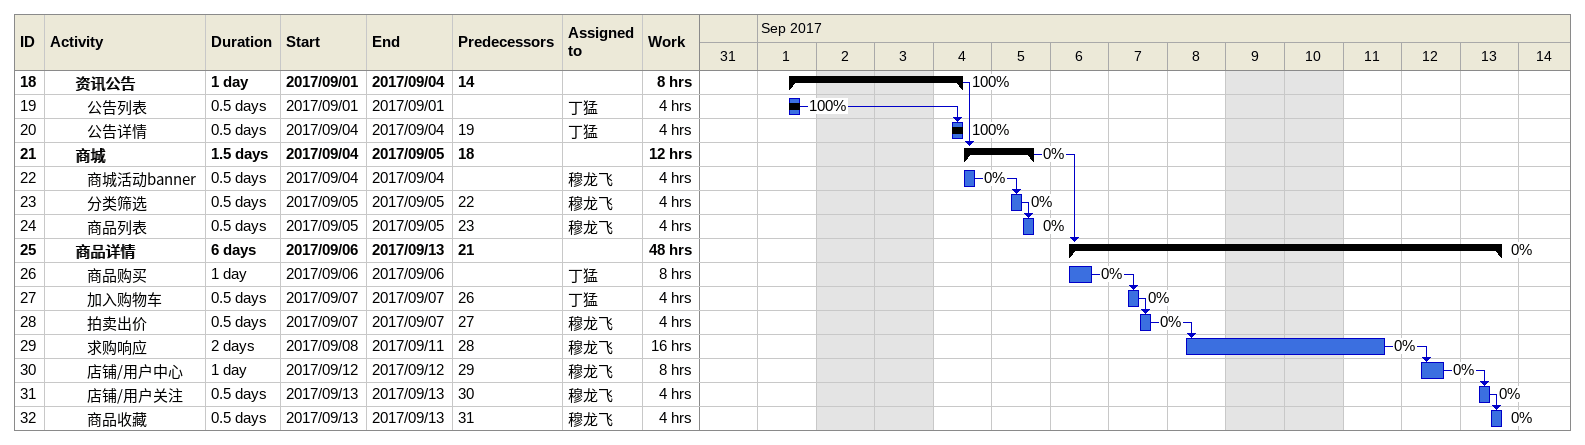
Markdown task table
| ID | Level | Task | Duration | Start | Finish | Predecessors | Resources | % complete | Work (h) |
|---|---|---|---|---|---|---|---|---|---|
| 18 | 3 | **资讯公告** | 1d | 2017-09-01 | 2017-09-04 | 14 |  | 100 | 8 |
| 19 | 4 | 公告列表 | 0.5d | 2017-09-01 | 2017-09-01 |  | 丁猛 | 100 | 4 |
| 20 | 4 | 公告详情 | 0.5d | 2017-09-04 | 2017-09-04 | 19 | 丁猛 | 100 | 4 |
| 21 | 3 | **商城** | 1.5d | 2017-09-04 | 2017-09-05 | 18 |  | 0 | 12 |
| 22 | 4 | 商城活动banner | 0.5d | 2017-09-04 | 2017-09-04 |  | 穆龙飞 | 0 | 4 |
| 23 | 4 | 分类筛选 | 0.5d | 2017-09-05 | 2017-09-05 | 22 | 穆龙飞 | 0 | 4 |
| 24 | 4 | 商品列表 | 0.5d | 2017-09-05 | 2017-09-05 | 23 | 穆龙飞 | 0 | 4 |
| 25 | 3 | **商品详情** | 6d | 2017-09-06 | 2017-09-13 | 21 |  | 0 | 48 |
| 26 | 4 | 商品购买 | 1d | 2017-09-06 | 2017-09-06 |  | 丁猛 | 0 | 8 |
| 27 | 4 | 加入购物车 | 0.5d | 2017-09-07 | 2017-09-07 | 26 | 丁猛 | 0 | 4 |
| 28 | 4 | 拍卖出价 | 0.5d | 2017-09-07 | 2017-09-07 | 27 | 穆龙飞 | 0 | 4 |
| 29 | 4 | 求购响应 | 2d | 2017-09-08 | 2017-09-11 | 28 | 穆龙飞 | 0 | 16 |
| 30 | 4 | 店铺/用户中心 | 1d | 2017-09-12 | 2017-09-12 | 29 | 穆龙飞 | 0 | 8 |
| 31 | 4 | 店铺/用户关注 | 0.5d | 2017-09-13 | 2017-09-13 | 30 | 穆龙飞 | 0 | 4 |
| 32 | 4 | 商品收藏 | 0.5d | 2017-09-13 | 2017-09-13 | 31 | 穆龙飞 | 0 | 4 |
